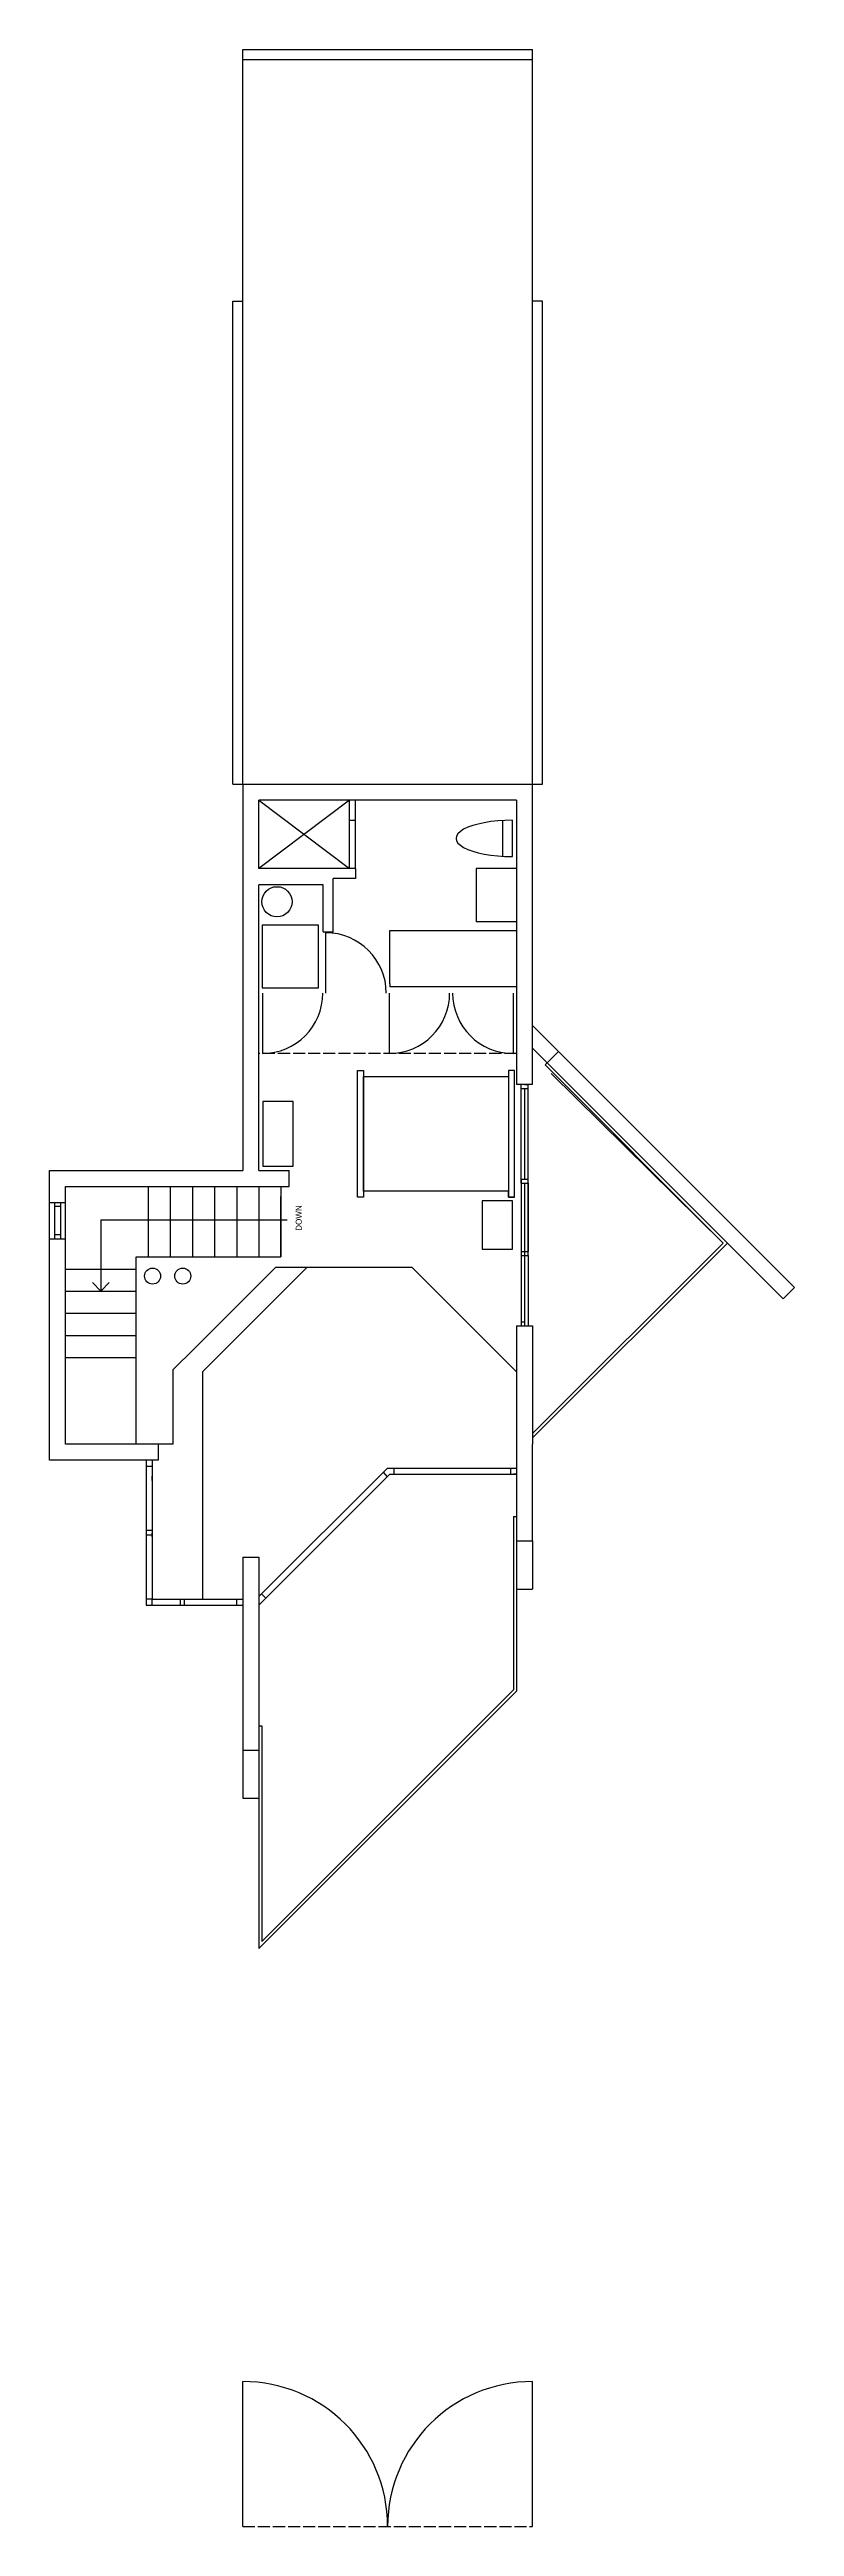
# Model space of a CAD drawing. Header units: inches. Extents: x -16659 to 2747, y 141 to 7454.
# Drawn here: x -14315 to -13944, y 1867 to 3098 of the extents above; entities that cross this region are included whole.
import ezdxf

# ---------------------------------------------------------------- set-up
doc = ezdxf.new("R2010")
doc.units = ezdxf.units.IN
doc.header["$LTSCALE"] = 0.5
doc.header["$MEASUREMENT"] = 0
doc.linetypes.add('ACAD_ISO02W100', pattern=[15, 12, -3])
for name, color, linetype in [('A-doors', 254, 'Continuous'), ('A-Elev-South', 7, 'Continuous'), ('A-fixtures', 140, 'Continuous'), ('A-furniture', 33, 'Continuous'), ('A-glazing', 252, 'Continuous'), ('A-millwork', 252, 'Continuous'), ('A-roof', 253, 'Continuous'), ('A-soffit', 251, 'ACAD_ISO02W100'), ('A-stairs', 252, 'Continuous'), ('A-text', 254, 'Continuous'), ('A-walls', 7, 'Continuous')]:
    doc.layers.add(name, color=color, linetype=linetype)

msp = doc.modelspace()

# ---------------------------------------------------------------- linework, layer by layer
at = {"layer": 'A-doors'}
for p, q in [((-14178.6, 2659.7, -10295.1), (-14173.6, 2659.7, -10295.1)), ((-14218.6, 1867.3), (-14218.6, 1939.3)), ((-14074.6, 1867.3), (-14074.6, 1939.3))]:
    msp.add_line(p, q, dxfattribs=at)
for centre, start, end in [((-14218.6, 1867.3), 0, 90), ((-14074.6, 1867.3), 90, 180)]:
    msp.add_arc(centre, 72, start, end, dxfattribs=at)
at = {"layer": 'A-Elev-South', "color": 251}
for p, q in [((-14080.3, 2536.8, -10295.1), (-14080.3, 2583.8, -10295.1)), ((-14080.3, 2534.8, -10295.1), (-14080.3, 2583.8, -10295.1)), ((-14210.6, 2253.1, -10295.1), (-14210.6, 2229.1, -10295.1))]:
    msp.add_line(p, q, dxfattribs=at)
at = {"layer": 'A-Elev-South', "color": 250}
for p, q in [((-14080.3, 2534.8, -10295.1), (-14080.3, 2500.8, -10295.1)), ((-14076.8, 2498.8, -10295.1), (-14076.8, 2463.8, -10295.1))]:
    msp.add_line(p, q, dxfattribs=at)
at = {"layer": 'A-Elev-South', "color": 253}
msp.add_line((-14076.8, 2534.8, -10295.1), (-14076.8, 2500.8, -10295.1), dxfattribs=at)
at = {"layer": 'A-Elev-South', "color": 7}
msp.add_line((-14074.6, 2357.1, -10295.1), (-14074.6, 2405.1, -10295.1), dxfattribs=at)
at = {"layer": 'A-Elev-South', "color": 252}
for p, q in [((-14082.6, 2357.1, -10295.1), (-14082.6, 2333.1, -10295.1)), ((-14074.6, 2357.1, -10295.1), (-14074.6, 2333.1, -10295.1)), ((-14218.6, 2253.1, -10295.1), (-14218.6, 2229.1, -10295.1))]:
    msp.add_line(p, q, dxfattribs=at)
at = {"layer": 'A-fixtures'}
for p, q in [((-14210.6, 2725.1, -10295.1), (-14165.6, 2691.1, -10295.1)), ((-14165.6, 2725.1, -10295.1), (-14210.6, 2691.1, -10295.1)), ((-14165.6, 2691.1, -10295.1), (-14165.6, 2725.1, -10295.1)), ((-14162.6, 2691.1, -10295.1), (-14162.6, 2725.1, -10295.1)), ((-14165.6, 2715.1, -10295.1), (-14162.6, 2715.1, -10295.1)), ((-14089.6, 2714.9, -10295.1), (-14089.6, 2697.2, -10295.1)), ((-14084.6, 2697.1, -10295.1), (-14084.6, 2715.1, -10295.1)), ((-14084.6, 2697.1, -10295.1), (-14084.6, 2715.1, -10295.1))]:
    msp.add_line(p, q, dxfattribs=at)
at = {"layer": 'A-fixtures', "elevation": -10295.1}
msp.add_lwpolyline([(-14208.9, 2631.9), (-14180.9, 2631.9), (-14180.9, 2662.9), (-14208.9, 2662.9), (-14208.9, 2631.9)], dxfattribs=at)
at = {"layer": 'A-fixtures'}
msp.add_circle((-14201.6, 2674.6, -10295.1), 7.5, dxfattribs=at)
msp.add_ellipse((-14084.6, 2706.1, -10295.1), major_axis=(28, 0), ratio=0.321429, start_param=1.570796, end_param=4.712389, dxfattribs=at)
at = {"layer": 'A-furniture', "elevation": -10295.1}
for points in [[(-14083.6, 2527.8), (-14083.6, 2590.8), (-14086.6, 2590.8), (-14086.6, 2527.8), (-14083.6, 2527.8), (-14086.6, 2527.8), (-14086.6, 2530.8), (-14158.6, 2530.8), (-14158.6, 2527.8), (-14158.6, 2527.8), (-14161.6, 2527.8), (-14161.6, 2590.8), (-14158.6, 2590.8), (-14158.6, 2587.8), (-14158.6, 2530.8), (-14158.6, 2587.8), (-14086.6, 2587.8)], [(-14208.6, 2543.3), (-14193.6, 2543.3), (-14193.6, 2575.3), (-14208.6, 2575.3), (-14208.6, 2543.3)], [(-14084.6, 2502), (-14084.6, 2526), (-14099.6, 2526), (-14099.6, 2502), (-14084.6, 2502)]]:
    msp.add_lwpolyline(points, dxfattribs=at)
at = {"layer": 'A-glazing'}
for p, q in [((-14080.3, 2581.8, -10295.1), (-14076.8, 2581.8, -10295.1)), ((-14078.6, 2583.8, -10295.1), (-14076.8, 2583.8, -10295.1)), ((-14076.8, 2534.8, -10295.1), (-14076.8, 2583.8, -10295.1)), ((-14076.8, 2498.8, -10295.1), (-14076.8, 2583.8, -10295.1)), ((-14080.3, 2536.8, -10295.1), (-14076.8, 2536.8, -10295.1)), ((-14312.1, 2525.1, -10295.1), (-14312.1, 2507.1, -10295.1)), ((-14309.1, 2525.1, -10295.1), (-14309.1, 2507.1, -10295.1)), ((-14199.6, 2498.1, -10295.1), (-14199.6, 2528.1, -10295.1)), ((-14080.3, 2534.8, -10295.1), (-14076.8, 2534.8, -10295.1)), ((-14309.1, 2523.1, -10295.1), (-14312.1, 2523.1, -10295.1)), ((-14309.1, 2509.1, -10295.1), (-14312.1, 2509.1, -10295.1)), ((-14080.3, 2500.8, -10295.1), (-14076.8, 2500.8, -10295.1)), ((-14080.3, 2498.8, -10295.1), (-14076.8, 2498.8, -10295.1)), ((-14080.3, 2465.8, -10295.1), (-14078.6, 2465.8, -10295.1)), ((-14080.3, 2463.8, -10295.1), (-14078.6, 2463.8, -10295.1)), ((-14266.6, 2397.1, -10295.1), (-14266.6, 2325.1, -10295.1)), ((-14266.6, 2394.1, -10295.1), (-14263.6, 2394.1, -10295.1)), ((-14266.6, 2389.1, -10295.1), (-14266.6, 2387.1, -10295.1)), ((-14263.6, 2397.1, -10295.1), (-14263.6, 2328.1, -10295.1)), ((-14263.6, 2387.1, -10295.1), (-14263.6, 2389.1, -10295.1)), ((-14146.7, 2393.2, -10295.1), (-14210.6, 2329.3, -10295.1)), ((-14145.5, 2390.2, -10295.1), (-14210.6, 2325.1, -10295.1)), ((-14148.9, 2391.1, -10295.1), (-14146.8, 2388.9, -10295.1)), ((-14146.7, 2393.2, -10295.1), (-14143.6, 2393.2, -10295.1)), ((-14145.5, 2390.2, -10295.1), (-14143.6, 2390.2, -10295.1)), ((-14143.6, 2393.2, -10295.1), (-14143.6, 2390.2, -10295.1)), ((-14143.6, 2393.2, -10295.1), (-14082.6, 2393.2, -10295.1)), ((-14143.6, 2390.2, -10295.1), (-14082.6, 2390.2, -10295.1)), ((-14085.6, 2393.2, -10295.1), (-14085.6, 2390.2, -10295.1)), ((-14263.6, 2362.1, -10295.1), (-14266.6, 2362.1, -10295.1)), ((-14266.6, 2360.1, -10295.1), (-14263.6, 2360.1, -10295.1)), ((-14263.6, 2362.1, -10295.1), (-14263.6, 2360.1, -10295.1)), ((-14263.6, 2359.1, -10295.1), (-14263.6, 2361.1, -10295.1)), ((-14263.6, 2328.1, -10295.1), (-14266.6, 2328.1, -10295.1)), ((-14263.6, 2325.1, -10295.1), (-14263.6, 2328.1, -10295.1)), ((-14263.6, 2328.1, -10295.1), (-14218.6, 2328.1, -10295.1)), ((-14249.6, 2325.1, -10295.1), (-14249.6, 2328.1, -10295.1)), ((-14247.6, 2325.1, -10295.1), (-14247.6, 2328.1, -10295.1)), ((-14221.6, 2325.1, -10295.1), (-14221.6, 2328.1, -10295.1)), ((-14209.2, 2330.7, -10295.1), (-14207.1, 2328.6, -10295.1)), ((-14266.6, 2325.1, -10295.1), (-14263.6, 2325.1, -10295.1)), ((-14263.6, 2325.1, -10295.1), (-14218.6, 2325.1, -10295.1))]:
    msp.add_line(p, q, dxfattribs=at)
at = {"layer": 'A-millwork'}
for p, q in [((-14102.6, 2691.1, -10295.1), (-14102.6, 2664.7, -10295.1)), ((-14082.6, 2691.1, -10295.1), (-14102.6, 2691.1, -10295.1)), ((-14177.3, 2629.2, -10295.1), (-14177.3, 2659.2, -10295.1)), ((-14145.6, 2633.9, -10295.1), (-14145.6, 2660.4, -10295.1)), ((-14145.6, 2660.4, -10295.1), (-14082.6, 2660.4, -10295.1)), ((-14082.6, 2664.7, -10295.1), (-14102.6, 2664.7, -10295.1)), ((-14208.8, 2629.2, -10295.1), (-14208.8, 2599.2, -10295.1)), ((-14145.8, 2629.2, -10295.1), (-14145.8, 2599.2, -10295.1)), ((-14145.6, 2633.9, -10295.1), (-14145.6, 2632.4, -10295.1)), ((-14082.6, 2632.4, -10295.1), (-14145.6, 2632.4, -10295.1)), ((-14084.3, 2629.2, -10295.1), (-14084.3, 2599.2, -10295.1)), ((-14068.4, 2593.5, -10295.1), (-13979.9, 2505, -10295.1)), ((-14065.4, 2589.2, -10295.1), (-13979.9, 2505, -10295.1)), ((-14078.6, 2581.8, -10295.1), (-14078.6, 2536.8, -10295.1)), ((-14078.6, 2581.8, -10295.1), (-14078.6, 2536.8, -10295.1)), ((-14080.3, 2536.8, -10295.1), (-14080.3, 2534.8, -10295.1)), ((-14078.6, 2534.8, -10295.1), (-14078.6, 2463.8, -10295.1)), ((-14078.6, 2534.8, -10295.1), (-14078.6, 2499.8, -10295.1)), ((-14080.3, 2500.8, -10295.1), (-14080.3, 2463.8, -10295.1)), ((-14080.3, 2500.8, -10295.1), (-14080.3, 2499.8, -10295.1)), ((-13979.9, 2505, -10295.1), (-14074.6, 2410.3, -10295.1)), ((-14082.6, 2390.2, -10295.1), (-14084.1, 2390.2, -10295.1)), ((-14084.1, 2369.1, -10295.1), (-14082.6, 2369.1, -10295.1)), ((-14082.6, 2333.1, -10295.1), (-14082.6, 2282.4, -10295.1)), ((-14082.6, 2282.4, -10295.1), (-14210.6, 2154.4, -10295.1)), ((-14210.6, 2265.1, -10295.1), (-14209.1, 2265.1, -10295.1)), ((-14210.6, 2229.1, -10295.1), (-14210.6, 2154.4, -10295.1))]:
    msp.add_line(p, q, dxfattribs=at)
at = {"layer": 'A-millwork', "color": 254}
msp.add_line((-13977.8, 2505, -10295.1), (-14074.6, 2408.2, -10295.1), dxfattribs=at)
at = {"layer": 'A-millwork', "color": 251}
for p, q in [((-14084.1, 2369.1, -10295.1), (-14084.1, 2283, -10295.1)), ((-14084.1, 2283, -10295.1), (-14209.1, 2158, -10295.1)), ((-14209.1, 2265.1, -10295.1), (-14209.1, 2158, -10295.1))]:
    msp.add_line(p, q, dxfattribs=at)
at = {"layer": 'A-millwork'}
for centre, start, end in [((-14177.3, 2629.2, -10295.1), 0, 90), ((-14208.8, 2629.2, -10295.1), 270, 0), ((-14145.8, 2629.2, -10295.1), 270, 0), ((-14084.3, 2629.2, -10295.1), 180, 270)]:
    msp.add_arc(centre, 30, start, end, dxfattribs=at)
at = {"layer": 'A-roof'}
for p, q in [((-14218.6, 3098.1, -10295.1), (-14074.6, 3098.1, -10295.1)), ((-14218.6, 3093.1, -10295.1), (-14218.6, 3098.1, -10295.1)), ((-14218.6, 2733.1, -10295.1), (-14218.6, 3093.1, -10295.1)), ((-14218.6, 3093.1, -10295.1), (-14074.6, 3093.1, -10295.1)), ((-14074.6, 3093.1, -10295.1), (-14074.6, 3098.1, -10295.1)), ((-14074.6, 2733.1, -10295.1), (-14074.6, 3093.1, -10295.1)), ((-14223.6, 2733.1, -10295.1), (-14223.6, 2973.1, -10295.1)), ((-14223.6, 2973.1, -10295.1), (-14218.6, 2973.1, -10295.1)), ((-14069.6, 2973.1, -10295.1), (-14074.6, 2973.1, -10295.1)), ((-14069.6, 2733.1, -10295.1), (-14069.6, 2973.1, -10295.1)), ((-14223.6, 2733.1, -10295.1), (-14218.6, 2733.1, -10295.1)), ((-14074.6, 2733.1, -10295.1), (-14069.6, 2733.1, -10295.1))]:
    msp.add_line(p, q, dxfattribs=at)
at = {"layer": 'A-soffit'}
for p, q in [((-14082.6, 2599.2, -10295.1), (-14210.6, 2599.2, -10295.1)), ((-14218.6, 1867.3), (-14074.6, 1867.3))]:
    msp.add_line(p, q, dxfattribs=at)
at = {"layer": 'A-stairs'}
for p, q in [((-14265.6, 2533.1, -10295.1), (-14265.6, 2498.1, -10295.1)), ((-14254.6, 2533.1, -10295.1), (-14254.6, 2498.1, -10295.1)), ((-14243.6, 2533.1, -10295.1), (-14243.6, 2498.1, -10295.1)), ((-14232.6, 2533.1, -10295.1), (-14232.6, 2498.1, -10295.1)), ((-14221.6, 2533.1, -10295.1), (-14221.6, 2498.1, -10295.1)), ((-14210.6, 2533.1, -10295.1), (-14210.6, 2498.1, -10295.1)), ((-14199.6, 2533.1, -10295.1), (-14199.6, 2498.1, -10295.1)), ((-14306.6, 2492.1, -10295.1), (-14271.6, 2492.1, -10295.1)), ((-14186.6, 2493.1, -10295.1), (-14238.6, 2441.1, -10295.1)), ((-14306.6, 2481.1, -10295.1), (-14271.6, 2481.1, -10295.1)), ((-14306.6, 2470.1, -10295.1), (-14271.6, 2470.1, -10295.1)), ((-14306.6, 2459.1, -10295.1), (-14271.6, 2459.1, -10295.1)), ((-14306.6, 2448.1, -10295.1), (-14271.6, 2448.1, -10295.1)), ((-14238.6, 2441.1, -10295.1), (-14238.6, 2328.1, -10295.1))]:
    msp.add_line(p, q, dxfattribs=at)
at = {"layer": 'A-text'}
for p, q in [((-14289.1, 2516.6, -10295.1), (-14289.1, 2481.1, -10295.1)), ((-14289.1, 2516.6, -10295.1), (-14196.5, 2516.6, -10295.1)), ((-14289.1, 2481.1, -10295.1), (-14293.3, 2485.4, -10295.1)), ((-14289.1, 2481.1, -10295.1), (-14284.9, 2485.4, -10295.1))]:
    msp.add_line(p, q, dxfattribs=at)
at = {"layer": 'A-walls'}
for p, q in [((-14218.6, 2733.1, -10295.1), (-14074.6, 2733.1, -10295.1)), ((-14218.6, 2733.1, -10295.1), (-14218.6, 2541.1, -10295.1)), ((-14074.6, 2583.8, -10295.1), (-14074.6, 2733.1, -10295.1)), ((-14082.6, 2725.1, -10295.1), (-14210.6, 2725.1, -10295.1)), ((-14210.6, 2691.1, -10295.1), (-14210.6, 2725.1, -10295.1)), ((-14082.6, 2725.1, -10295.1), (-14082.6, 2583.8, -10295.1)), ((-14162.6, 2691.1, -10295.1), (-14210.6, 2691.1, -10295.1)), ((-14173.6, 2659.7, -10295.1), (-14173.6, 2686.1, -10295.1)), ((-14162.6, 2686.1, -10295.1), (-14173.6, 2686.1, -10295.1)), ((-14162.6, 2691.1, -10295.1), (-14162.6, 2686.1, -10295.1)), ((-14178.6, 2683.1, -10295.1), (-14210.6, 2683.1, -10295.1)), ((-14210.6, 2541.1, -10295.1), (-14210.6, 2683.1, -10295.1)), ((-14178.6, 2659.7, -10295.1), (-14178.6, 2683.1, -10295.1)), ((-14074.6, 2583.8, -10295.1), (-14082.6, 2583.8, -10295.1)), ((-14314.6, 2541.1, -10295.1), (-14218.6, 2541.1, -10295.1)), ((-14314.6, 2525.1, -10295.1), (-14314.6, 2541.1, -10295.1)), ((-14210.6, 2541.1, -10295.1), (-14195.6, 2541.1, -10295.1)), ((-14195.6, 2533.1, -10295.1), (-14195.6, 2541.1, -10295.1)), ((-14314.6, 2525.1, -10295.1), (-14306.6, 2525.1, -10295.1)), ((-14306.6, 2533.1, -10295.1), (-14195.6, 2533.1, -10295.1)), ((-14306.6, 2525.1, -10295.1), (-14306.6, 2533.1, -10295.1)), ((-14314.6, 2397.1, -10295.1), (-14314.6, 2507.1, -10295.1)), ((-14314.6, 2507.1, -10295.1), (-14306.6, 2507.1, -10295.1)), ((-14306.6, 2405.1, -10295.1), (-14306.6, 2507.1, -10295.1)), ((-14271.6, 2405.1, -10295.1), (-14271.6, 2498.1, -10295.1)), ((-14271.6, 2498.1, -10295.1), (-14199.6, 2498.1, -10295.1)), ((-14202.2, 2493.1, -10295.1), (-14212.6, 2482.6, -10295.1)), ((-14202.2, 2493.1, -10295.1), (-14134.6, 2493.1, -10295.1)), ((-14134.6, 2493.1, -10295.1), (-14082.6, 2441.1, -10295.1)), ((-14242.6, 2452.6, -10295.1), (-14212.6, 2482.6, -10295.1)), ((-14082.6, 2463.8, -10295.1), (-14074.6, 2463.8, -10295.1)), ((-14082.6, 2463.8, -10295.1), (-14082.6, 2357.1, -10295.1)), ((-14074.6, 2463.8, -10295.1), (-14074.6, 2405.1, -10295.1)), ((-14242.6, 2452.6, -10295.1), (-14253.1, 2442.2, -10295.1)), ((-14253.1, 2405.1, -10295.1), (-14253.1, 2442.2, -10295.1)), ((-14253.1, 2405.1, -10295.1), (-14306.6, 2405.1, -10295.1)), ((-14260.6, 2405.1, -10295.1), (-14260.6, 2397.1, -10295.1)), ((-14260.6, 2397.1, -10295.1), (-14314.6, 2397.1, -10295.1)), ((-14082.6, 2357.1, -10295.1), (-14074.6, 2357.1, -10295.1)), ((-14218.6, 2348.9, -10295.1), (-14218.6, 2253.1, -10295.1)), ((-14218.6, 2348.9, -10295.1), (-14210.6, 2348.9, -10295.1)), ((-14210.6, 2348.9, -10295.1), (-14210.6, 2253.1, -10295.1)), ((-14218.6, 2253.1, -10295.1), (-14210.6, 2253.1, -10295.1))]:
    msp.add_line(p, q, dxfattribs=at)
at = {"layer": 'A-walls', "color": 254}
for p, q in [((-14074.6, 2613.1, -10295.1), (-14057.4, 2595.9, -10295.1)), ((-14061.7, 2600.2, -10295.1), (-14067.3, 2594.5, -10295.1)), ((-14057.4, 2595.9, -10295.1), (-13944.5, 2483, -10295.1)), ((-13944.5, 2483, -10295.1), (-13950.1, 2477.3, -10295.1))]:
    msp.add_line(p, q, dxfattribs=at)
at = {"layer": 'A-walls', "color": 253}
for p, q in [((-13950.1, 2477.3, -10295.1), (-14074.6, 2601.8, -10295.1)), ((-14067.3, 2594.5, -10295.1), (-14068.4, 2593.5, -10295.1)), ((-14314.6, 2507.1, -10295.1), (-14314.6, 2525.1, -10295.1)), ((-14306.6, 2507.1, -10295.1), (-14306.6, 2525.1, -10295.1)), ((-14082.6, 2357.1, -10295.1), (-14074.6, 2357.1, -10295.1))]:
    msp.add_line(p, q, dxfattribs=at)
at = {"layer": 'A-walls', "color": 252}
for p, q in [((-14082.6, 2333.1, -10295.1), (-14074.6, 2333.1, -10295.1)), ((-14218.6, 2229.1, -10295.1), (-14210.6, 2229.1, -10295.1))]:
    msp.add_line(p, q, dxfattribs=at)
at = {"layer": 'A-walls'}
for centre in [(-14263.4, 2488.6, -10295.1), (-14248.4, 2488.6, -10295.1)]:
    msp.add_circle(centre, 4, dxfattribs=at)

# ---------------------------------------------------------------- texts
at = {"layer": 'A-text'}
msp.add_text('DOWN', height=3, rotation=90, dxfattribs=at).set_placement((-14189.3, 2511.1, -10295.1))

doc.saveas('drawing.dxf')
